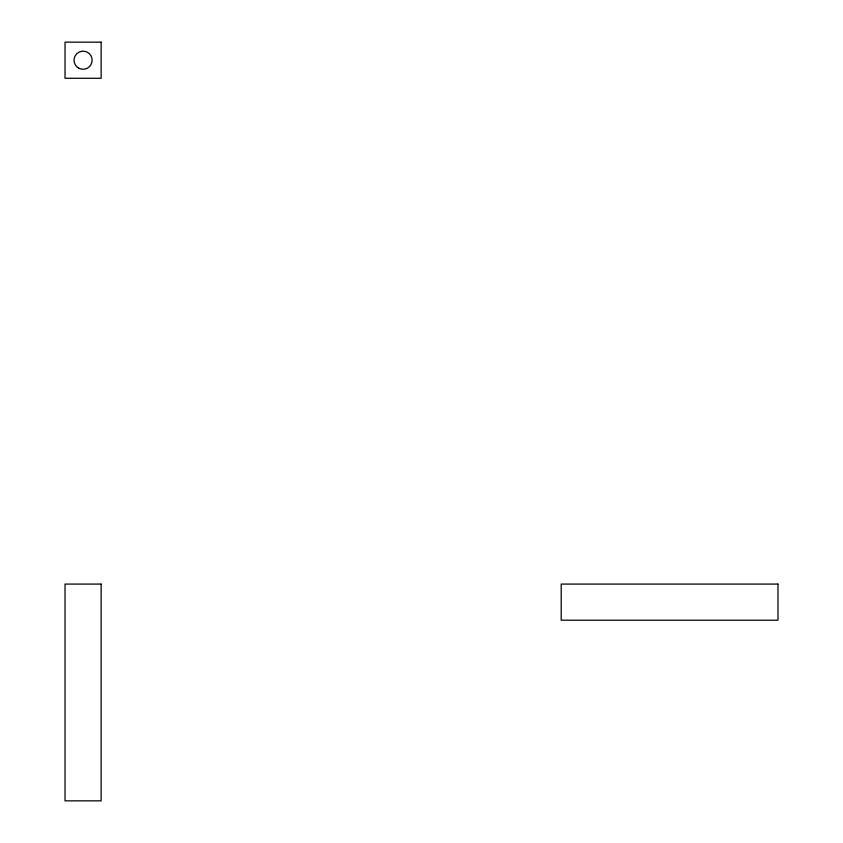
<?xml version="1.0" encoding="UTF-8"?>
<svg xmlns="http://www.w3.org/2000/svg" width="843" height="843" viewBox="0 0 843 843"><rect width="100%" height="100%" fill="white"/><g stroke="black" fill="none" stroke-linecap="round" stroke-linejoin="round"><path stroke-width="1.26" d="M101.149 42.15L65.027 42.15L65.027 78.283L101.149 78.283L101.149 42.15M101.149 584.083L65.027 584.083L65.027 800.85L101.149 800.85L101.149 584.083M777.973 584.083L561.206 584.083L561.206 620.206L777.973 620.206L777.973 584.083M78.568 68.041A9.031 9.031 0 0 0 92.119 60.211A9.031 9.031 0 0 0 78.568 52.392A9.031 9.031 0 0 0 78.568 68.041"/></g></svg>
